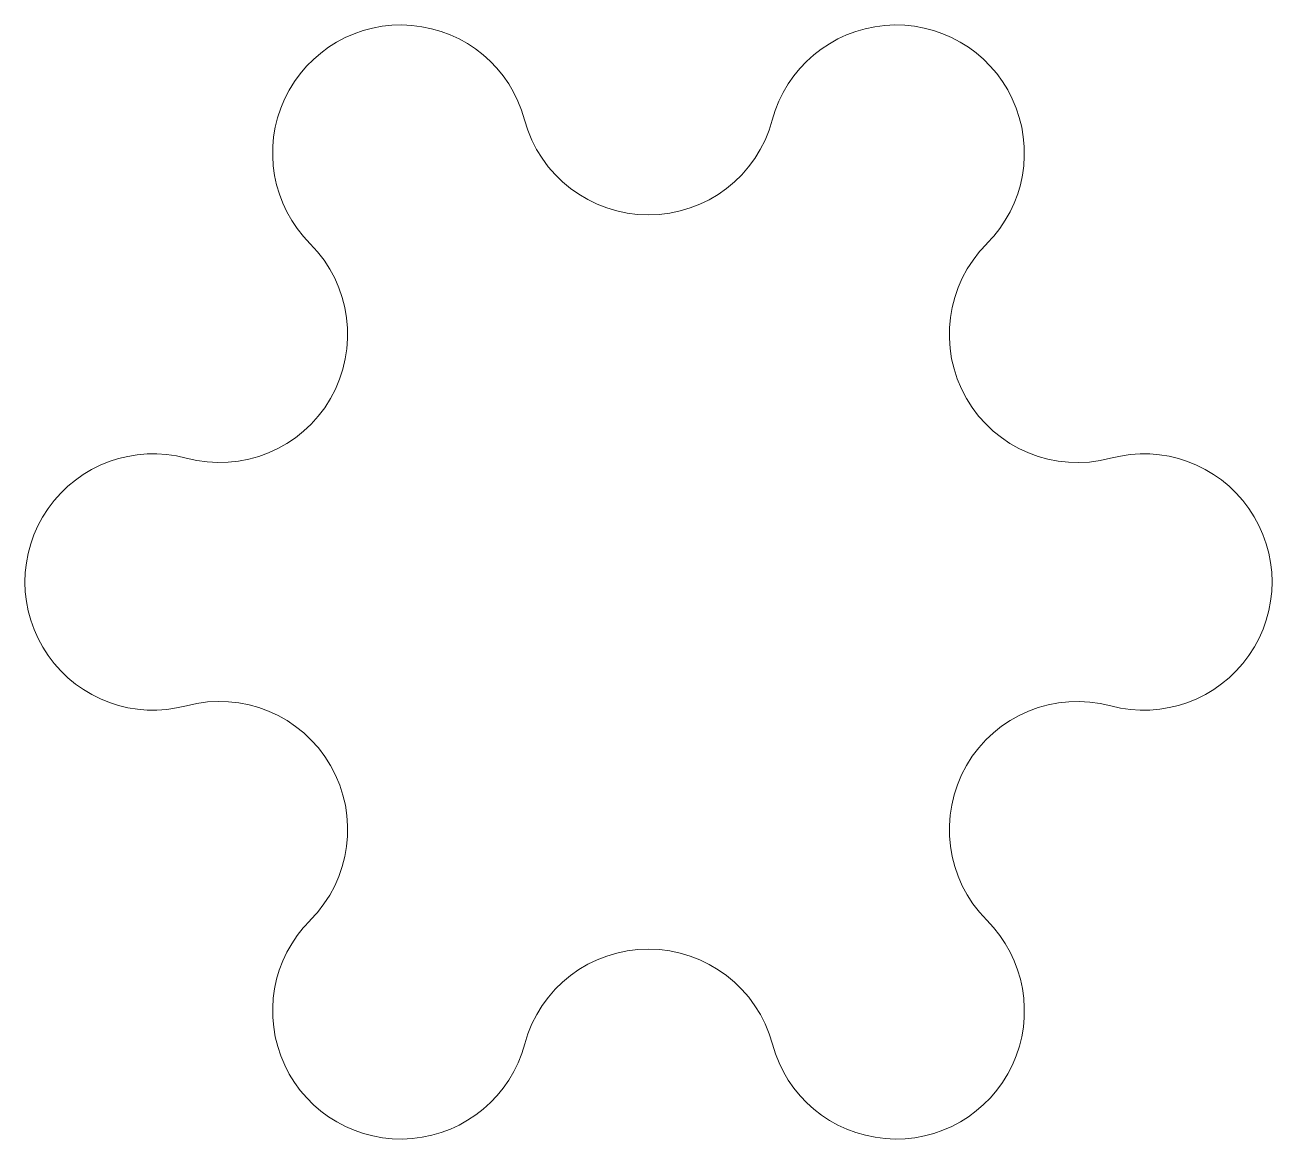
# Model space of a CAD drawing. Header units: millimetres. Extents: x -21.4 to 21.4, y -19.1 to 19.1.
import ezdxf

# ---------------------------------------------------------------- set-up
doc = ezdxf.new("R2010")
doc.units = ezdxf.units.MM
doc.layers.add('Wavy-Hex', color=7, linetype='CONTINUOUS', lineweight=0, true_color=0x000000)

msp = doc.modelspace()

# ---------------------------------------------------------------- linework, layer by layer
at = {"layer": 'Wavy-Hex'}
for centre, start, end in [((-8.483, 14.694), 15.0446, 225.0446), ((8.483, 14.694), 315.0446, 165.0446), ((0, 16.967), 194.9554, 344.9554), ((-14.694, 8.483), 254.9554, 44.9554), ((14.694, 8.483), 134.9554, 284.9554), ((-16.967, 0), 75.0446, 285.0446), ((16.967, 0), 255.0446, 105.0446), ((-14.694, -8.483), 314.9554, 104.9554), ((14.694, -8.483), 74.9554, 224.9554), ((-8.483, -14.694), 135.0446, 345.0446), ((8.483, -14.694), 195.0446, 45.0446), ((0, -16.967), 14.9554, 164.9554)]:
    msp.add_arc(centre, 4.391, start, end, dxfattribs=at)

doc.saveas('drawing.dxf')
